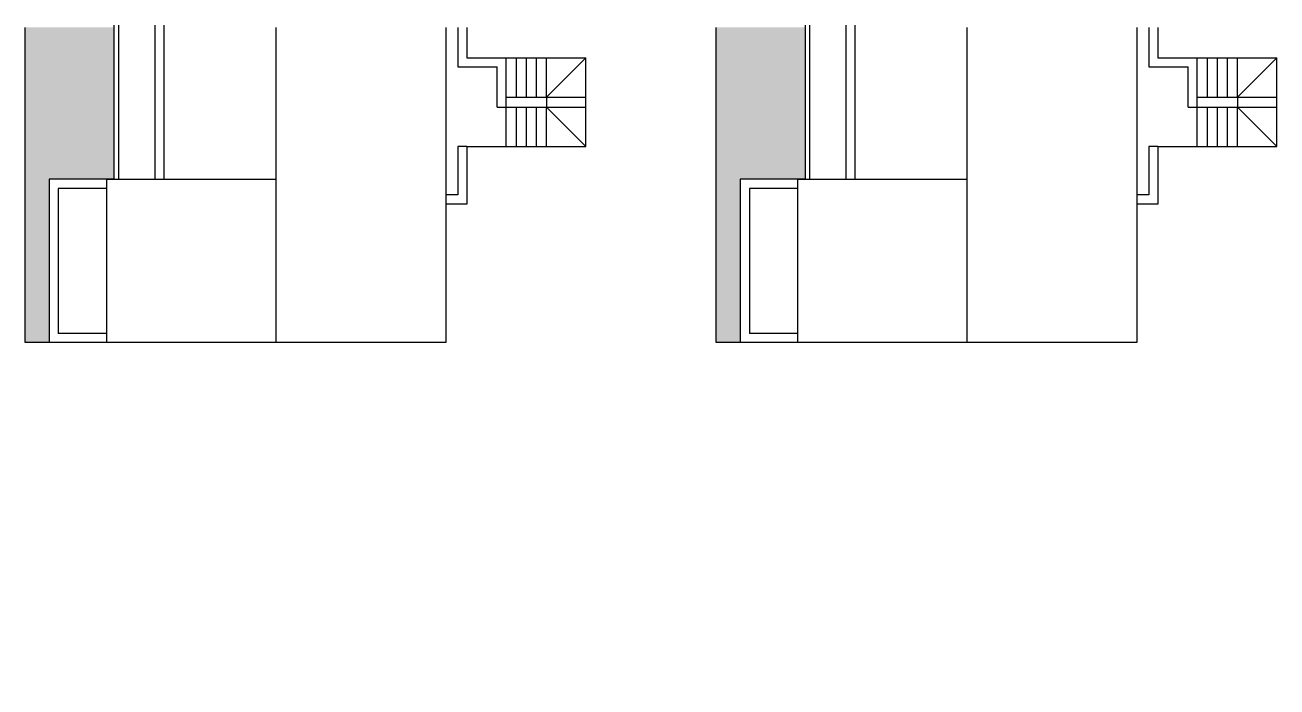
# Model space of a CAD drawing. Header units: inches. Extents: x 171009 to 352533, y -79956 to -38287.
# Drawn here: x 175195 to 176436, y -41623 to -40967 of the extents above; entities that cross this region are included whole.
import ezdxf

# ---------------------------------------------------------------- set-up
doc = ezdxf.new("R2010")
doc.units = ezdxf.units.IN
doc.header["$LTSCALE"] = 20
doc.header["$MEASUREMENT"] = 0
doc.layers.get('0').update_dxf_attribs({"linetype": 'CONTINUOUS'})
for name, color, linetype in [('HATCH', 8, 'CONTINUOUS'), ('TILE', 22, 'CONTINUOUS'), ('wall', 13, 'CONTINUOUS')]:
    doc.layers.add(name, color=color, linetype=linetype)

msp = doc.modelspace()

# ---------------------------------------------------------------- hatches: boundary and pattern name
at = {"layer": 'HATCH'}
h = msp.add_hatch(dxfattribs=at)
h.set_pattern_fill('AR-CONC', color=8, style=0)
h.set_pattern_definition([(50, (2760.5596, -3921.6943), (7.17260183, -0.62752135), [0.75, -8.25]), (355, (2760.5596, -3921.694), (-1.38751334, 7.52192134), [0.6, -6.6]), (100.4514, (2761.157, -3921.7466), (5.78509382, 6.89439542), [0.6374019, -7.01142112]), (46.1842, (2760.56, -3919.694), (10.6724105, -1.65519014), [1.125, -12.375]), (96.6356, (2761.449, -3919.832), (9.34662706, 9.7411787), [0.9561029, -10.51713]), (351.1842, (2760.56, -3919.694), (9.34661945, 9.741186), [0.9, -9.9]), (21, (2761.5596, -3920.1943), (5.96907052, -4.0261889), [0.75, -8.25]), (326, (2761.5596, -3920.194), (2.43315332, 7.25150045), [0.6, -6.6]), (71.4514, (2762.057, -3920.53), (8.40222629, 3.22530497), [0.6374019, -7.01142112]), (37.5, (2760.5596, -3921.6943), (0.121598553, 3.32893854), [0, -6.52, 0, -6.7, 0, -6.625]), (7.5, (2760.5596, -3921.6943), (2.630695374, 3.94411712), [0, -3.82, 0, -6.37, 0, -2.525]), (327.5, (2758.3296, -3921.6943), (5.33822436, -0.225548717), [0, -2.5, 0, -7.8, 0, -10.35]), (317.5, (2757.3296, -3921.6943), (5.83186169, 1.00104982), [0, -3.25, 0, -5.18, 0, -7.35])])
h.paths.add_polyline_path([(176254.616, -41614.223), (176254.616, -41623.223), (176254.617, -41623.223), (176254.617, -41614.223)])
at = {"layer": 'TILE'}
h = msp.add_hatch(dxfattribs=at)
h.set_pattern_fill('SPANTILE', color=9, scale=8, angle=90, style=0)
h.set_pattern_definition([(4.9697, (135421.20243, -217594.35854), (-96.00000841214, -7.99993045606), [7.387776, -177.306568]), (270, (135428.5624, -217593.7185), (8, -8), [0.64, -7.36]), (90, (135429.2024, -217601.7185), (-8, 8), [2.24, -5.76]), (180, (135429.2024, -217599.4785), (-8, -8), [0.8, -7.2]), (360, (135428.4024, -217594.3585), (8, 8), [0.8, -7.2]), (90, (135429.2024, -217594.3585), (-8, 8), [0.64, -7.36]), (90, (135428.5624, -217601.7185), (-8, 8), [1.6, -6.4]), (175.0303, (135428.56243, -217600.11854), (-96.00000841214, 7.99993045606), [7.387776, -177.306568]), (142.6961, (135428.16243, -217600.11854), (136.0000859335, -103.99988711906), [2.112064, -209.094]), (108.4349, (135426.4824, -217598.8385), (-7.999987226, 16.000003477), [2.023856, -23.27436]), (71.5651, (135425.8424, -217596.9185), (-7.999987226, -16.000003477), [2.023856, -23.27436]), (37.3039, (135426.48243, -217594.99854), (136.0000859335, 103.99988711906), [2.112064, -209.094]), (110.2249, (135427.04243, -217598.43854), (32.0000666848, -87.9999781147), [1.61988, -160.367776]), (69.7751, (135426.48243, -217596.91854), (32.0000666848, 87.9999781147), [1.61988, -160.367776]), (37.4054, (135427.04243, -217595.39854), (103.99993971984, 80.0000796209), [1.712072, -169.4954]), (142.5946, (135428.40243, -217599.47854), (103.99993971984, -80.0000796209), [1.712072, -169.4954])])
h.paths.add_polyline_path([(175283.061, -40969.04), (175194.561, -40969.04), (175194.561, -41281.726), (175218.561, -41281.726), (175218.561, -41119.725), (175283.061, -41119.727)])
h = msp.add_hatch(dxfattribs=at)
h.set_pattern_fill('SPANTILE', color=9, scale=8, angle=90, style=0)
h.set_pattern_definition([(4.9697, (136106.1813, -217594.35854), (-96.00000841214, -7.99993045606), [7.387776, -177.306568]), (270, (136113.541, -217593.7185), (8, -8), [0.64, -7.36]), (90, (136114.181, -217601.7185), (-8, 8), [2.24, -5.76]), (180, (136114.181, -217599.4785), (-8, -8), [0.8, -7.2]), (360, (136113.381, -217594.3585), (8, 8), [0.8, -7.2]), (90, (136114.181, -217594.3585), (-8, 8), [0.64, -7.36]), (90, (136113.541, -217601.7185), (-8, 8), [1.6, -6.4]), (175.0303, (136113.5413, -217600.11854), (-96.00000841214, 7.99993045606), [7.387776, -177.306568]), (142.6961, (136113.1413, -217600.11854), (136.0000859335, -103.99988711906), [2.112064, -209.094]), (108.4349, (136111.4613, -217598.8385), (-7.999987226, 16.000003477), [2.023856, -23.27436]), (71.5651, (136110.8213, -217596.9185), (-7.999987226, -16.000003477), [2.023856, -23.27436]), (37.3039, (136111.4613, -217594.99854), (136.0000859335, 103.99988711906), [2.112064, -209.094]), (110.2249, (136112.0213, -217598.43854), (32.0000666848, -87.9999781147), [1.61988, -160.367776]), (69.7751, (136111.4613, -217596.91854), (32.0000666848, 87.9999781147), [1.61988, -160.367776]), (37.4054, (136112.0213, -217595.39854), (103.99993971984, 80.0000796209), [1.712072, -169.4954]), (142.5946, (136113.3813, -217599.47854), (103.99993971984, -80.0000796209), [1.712072, -169.4954])])
h.paths.add_polyline_path([(175968.04, -40969.04), (175879.54, -40969.04), (175879.54, -41281.726), (175903.54, -41281.726), (175903.54, -41119.725), (175968.04, -41119.727)])

# ---------------------------------------------------------------- linework, layer by layer
for p, q in [((175194.561, -41281.726), (175194.561, -40969.04)), ((175283.061, -41119.728), (175283.061, -40966.723)), ((175287.561, -41119.728), (175287.561, -40966.723)), ((175879.54, -41281.726), (175879.54, -40969.04)), ((175968.04, -41119.728), (175968.04, -40966.723)), ((175972.54, -41119.728), (175972.54, -40966.723)), ((175218.561, -41119.726), (175218.561, -41281.726)), ((175283.061, -41119.728), (175218.561, -41119.726)), ((175903.54, -41119.726), (175903.54, -41281.726)), ((175968.04, -41119.728), (175903.54, -41119.726)), ((175227.561, -41128.726), (175227.561, -41272.726)), ((175275.561, -41128.728), (175227.561, -41128.726)), ((175912.54, -41128.726), (175912.54, -41272.726)), ((175960.54, -41128.728), (175912.54, -41128.726)), ((175275.561, -41272.726), (175227.561, -41272.726)), ((175960.54, -41272.726), (175912.54, -41272.726)), ((175218.561, -41281.726), (175194.561, -41281.726)), ((175275.534, -41281.726), (175218.561, -41281.726)), ((175903.54, -41281.726), (175879.54, -41281.726)), ((175960.513, -41281.726), (175903.54, -41281.726))]:
    msp.add_line(p, q)
at = {"color": 9}
for p, q in [((175623.567, -40969.04), (175623.567, -41008.225)), ((175632.567, -40969.04), (175632.567, -40999.225)), ((176308.546, -40969.04), (176308.546, -41008.225)), ((176317.546, -40969.04), (176317.546, -40999.225)), ((175632.567, -40999.225), (175750.567, -40999.225)), ((175671.567, -41038.225), (175671.567, -40999.225)), ((175681.567, -41038.225), (175681.567, -40999.225)), ((175691.567, -41038.225), (175691.567, -40999.225)), ((175701.567, -41038.225), (175701.567, -40999.225)), ((175711.567, -41038.225), (175711.567, -40999.225)), ((175711.567, -41038.225), (175750.567, -40999.225)), ((175750.567, -41087.225), (175750.567, -40999.225)), ((176317.546, -40999.225), (176435.546, -40999.225)), ((176356.546, -41038.225), (176356.546, -40999.225)), ((176366.546, -41038.225), (176366.546, -40999.225)), ((176376.546, -41038.225), (176376.546, -40999.225)), ((176386.546, -41038.225), (176386.546, -40999.225)), ((176396.546, -41038.225), (176396.546, -40999.225)), ((176396.546, -41038.225), (176435.546, -40999.225)), ((176435.546, -41087.225), (176435.546, -40999.225)), ((175623.567, -41008.225), (175662.567, -41008.225)), ((175662.567, -41048.225), (175662.567, -41008.225)), ((176308.546, -41008.225), (176347.546, -41008.225)), ((176347.546, -41048.225), (176347.546, -41008.225)), ((175671.567, -41048.225), (175671.567, -41038.225)), ((175671.567, -41038.225), (175711.567, -41038.225)), ((175711.567, -41038.225), (175750.567, -41038.225)), ((175711.567, -41038.225), (175711.567, -41048.225)), ((176356.546, -41048.225), (176356.546, -41038.225)), ((176356.546, -41038.225), (176396.546, -41038.225)), ((176396.546, -41038.225), (176435.546, -41038.225)), ((176396.546, -41038.225), (176396.546, -41048.225)), ((175662.567, -41048.225), (175711.567, -41048.225)), ((175671.567, -41087.225), (175671.567, -41048.225)), ((175681.567, -41087.225), (175681.567, -41048.225)), ((175691.567, -41087.225), (175691.567, -41048.225)), ((175701.567, -41087.225), (175701.567, -41048.225)), ((175711.567, -41087.225), (175711.567, -41048.225)), ((175711.567, -41048.225), (175750.567, -41048.225)), ((175711.567, -41048.225), (175750.567, -41087.225)), ((176347.546, -41048.225), (176396.546, -41048.225)), ((176356.546, -41087.225), (176356.546, -41048.225)), ((176366.546, -41087.225), (176366.546, -41048.225)), ((176376.546, -41087.225), (176376.546, -41048.225)), ((176386.546, -41087.225), (176386.546, -41048.225)), ((176396.546, -41087.225), (176396.546, -41048.225)), ((176396.546, -41048.225), (176435.546, -41048.225)), ((176396.546, -41048.225), (176435.546, -41087.225)), ((175623.567, -41087.225), (175623.567, -41135.225)), ((175632.567, -41087.225), (175623.567, -41087.225)), ((175632.567, -41087.225), (175632.567, -41144.225)), ((175632.567, -41087.225), (175750.567, -41087.225)), ((176308.546, -41087.225), (176308.546, -41135.225)), ((176317.546, -41087.225), (176308.546, -41087.225)), ((176317.546, -41087.225), (176317.546, -41144.225)), ((176317.546, -41087.225), (176435.546, -41087.225)), ((175623.567, -41135.225), (175611.588, -41135.225)), ((176308.546, -41135.225), (176296.567, -41135.225)), ((175632.567, -41144.225), (175611.588, -41144.225)), ((176317.546, -41144.225), (176296.567, -41144.225))]:
    msp.add_line(p, q, dxfattribs=at)
at = {"layer": 'wall', "color": 2}
for p, q in [((175323.561, -41119.73), (175323.561, -40966.723)), ((175332.561, -41119.73), (175332.561, -40966.723)), ((175443.561, -41281.726), (175443.561, -40969.04)), ((175611.588, -40969.04), (175611.588, -41281.726)), ((176008.54, -41119.73), (176008.54, -40966.723)), ((176017.54, -41119.73), (176017.54, -40966.723)), ((176128.54, -41281.726), (176128.54, -40969.04)), ((176296.567, -40969.04), (176296.567, -41281.726)), ((175275.561, -41119.728), (175443.561, -41119.735)), ((175275.561, -41281.726), (175275.561, -41119.728)), ((175960.54, -41119.728), (176128.54, -41119.735)), ((175960.54, -41281.726), (175960.54, -41119.728)), ((175611.588, -41281.726), (175275.561, -41281.726)), ((176296.567, -41281.726), (175960.54, -41281.726))]:
    msp.add_line(p, q, dxfattribs=at)

doc.saveas('drawing.dxf')
